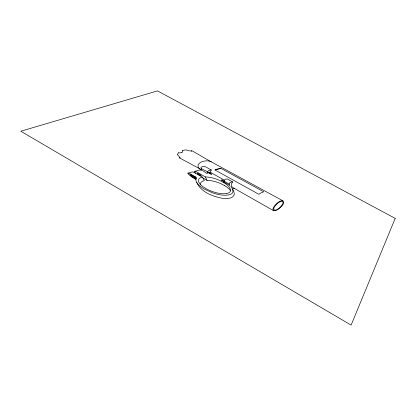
<?xml version="1.0" encoding="UTF-8"?>
<svg xmlns="http://www.w3.org/2000/svg" width="416" height="416" viewBox="0 0 416 416"><rect width="100%" height="100%" fill="white"/><g stroke="black" fill="none" stroke-linecap="round" stroke-linejoin="round"><path stroke-width="0.62" d="M226.314 193.606L228.301 193.05A14.882 6.308 23 0 0 230.365 191.09L230.381 189.29L229.086 186.961A13.842 5.871 23 0 0 225.67 183.825L225.191 183.492A15.506 6.594 23 0 0 223.293 182.286L219.658 180.419A19.053 8.143 23 0 0 213.678 178.246L213.07 178.079A20.488 8.772 23 0 0 207.834 177.086L205.332 176.94L198.307 172.879C196.966 171.517 192.457 170.581 195.66 173.181M177.679 154.341L177.622 154.887L179.8 157.3A7.691 3.125 20.9 0 1 179.852 157.383L179.993 157.659M223.293 182.286C224.468 180.981 224.297 178.584 227.443 179.031L232.596 181.906L232.497 182.317A16.214 6.64 22.9 0 1 232.367 182.484A32.906 13.572 25 0 0 231.66 183.534L231.228 185.635L232.362 187.273L273.494 210.642C276.219 211.307 278.699 208.915 280.602 207.256A89.601 36.312 22.2 0 0 281.684 206.071C286.468 201.438 281.965 198.791 278.008 202.561A90.095 36.92 29.3 0 0 274.472 206.045C273.64 207.23 272.1 209.368 273.494 210.642M191.641 151.039L191.261 151.076L191.485 150.66A3.869 1.513 21.6 0 1 193.076 151.377L211.297 161.871M215.056 170.014L215.368 169.832A33.093 13.546 24 0 1 217.121 169.068L220.886 168.381L263.739 191.771L260.676 193.06A58.495 24.149 27.2 0 0 258.882 194.319L215.056 170.014L220.886 168.381M181.912 152.448L180.518 152.859A5.127 2.028 21 0 1 178.521 152.766M234.296 188.396L232.539 189.15M224.115 181.121L222.004 179.93L221.374 180.144L224.11 181.693M200.502 184.512L200.59 183.149L201.323 182.021A15.725 6.76 23 0 1 203.013 181.012L204.365 180.653L202.519 177.154L193.773 172.26L192.488 171.917L187.855 173.16L188.386 174.148L190.403 175.911A20.935 8.679 22.3 0 0 192.592 177.455L195.91 179.457M200.143 169.926L201.906 170.378A9.126 3.801 22.1 0 1 203.861 171.371C208.957 175.474 206.773 172.078 208.4 170.659C208.411 170.82 212.092 169.109 211.099 170.581A25.626 10.483 23.6 0 0 210.158 172.188L208.894 172.515L209.248 173.274M206.892 173.087L208.239 172.702L211.156 174.356L211.801 174.164L208.894 172.515M194.558 171.382L201.115 169.671A3.983 1.633 22 0 0 201.406 168.646M187.98 173.092L190.164 173.805L195.421 176.826M202.519 177.154L200.262 177.861A15.668 6.677 22.9 0 0 198.864 179.098C197.725 180.95 199.134 183.03 200.403 184.402A14.55 6.193 22.8 0 0 204.542 187.767L207.028 189.212A19.115 8.081 22.8 0 0 226.242 193.549M199.924 168.849L180.237 158.319A3.832 1.544 21.3 0 1 179.39 157.789L180.003 157.68M202.966 178.006L207.095 180.409L209.529 180.534A19.718 8.512 23.1 0 1 214.63 181.485L215.223 181.646A18.372 7.914 23.1 0 1 221.057 183.773L224.609 185.609M191.261 151.076L189.379 150.779M179.832 157.94L179.421 157.804M188.864 150.66L187.044 150.166A11.237 4.316 21.4 0 1 186.243 149.911A22.152 8.861 22 0 0 182.494 150.509M232.596 181.906C231.384 182.088 228.764 182.499 229.336 184.142A2.59 1.076 23.4 0 1 229.356 184.475M283.088 200.892L211.172 161.803C208.484 160.467 205.239 160.612 202.446 161.554A31.892 12.984 23.3 0 0 199.3 163.348C196.586 165.246 198.401 168.995 201.224 169.588M211.292 170.014L204.573 166.27L201.672 166.873L200.918 167.586A2.257 0.92 22.2 0 0 200.99 167.84L201.38 168.641L207.88 172.011M223.803 182.005L229.31 185.084M224.276 180.092L210.122 172.167M224.146 181.21L229.336 184.142M200.429 175.006L201.24 175.926L200.346 175.734A3.24 1.352 22.2 0 1 200.091 175.609M229.726 185.541L229.518 185.338A1.331 0.551 23.6 0 1 229.382 185.198M230.771 186.618L230.854 186.711A15.09 6.396 23.1 0 1 232.773 189.727L233.038 191.147L232.492 192.78A18.881 8.003 22.9 0 1 230.584 194.319L228.582 194.953L225.363 195.255A22.745 9.599 22.8 0 1 212.898 192.967L204.506 189.207A18.751 7.961 22.8 0 1 200.418 186.43L197.933 184.132L196.544 182.166A15.491 6.604 22.7 0 1 196.394 178.194M195.79 178.23L194.605 177.065A11.887 5.117 21.6 0 0 192.275 175.458L189.868 174.465L191.37 176.14A13.244 5.538 22.1 0 0 192.452 176.914L194.818 178.256L195.837 178.339M196.721 182.473C200.938 191.828 211.448 195.915 220.808 197.985C226.387 199.722 238.498 198.385 232.773 189.727M205.332 176.94L207.095 180.409M222.004 179.93L222.295 180.664M200.106 175.594A5.954 2.475 22.2 0 1 197.595 173.836A2.792 1.165 22.1 0 1 197.486 173.737L197.418 173.342L198.853 173.935A6.042 2.548 22 0 1 199.508 174.34A7.488 3.162 22 0 1 200.429 175.006M182.562 150.514A6.817 2.688 21 0 1 181.839 152.386M177.668 154.336A21.2 8.512 21.9 0 1 178.526 152.76M195.463 176.805A2.142 0.91 22 0 1 196.456 178.22M230.506 190.512A13.572 5.808 23.2 0 0 226.97 187.164A15.127 6.49 23.1 0 0 224.609 185.609M191.968 175.521A2.059 0.868 21.9 0 1 191.558 175.053M191.984 175.521A6.635 2.792 22 0 0 194.61 177.32A1.986 0.842 22 0 0 195.218 177.596M273.66 208.879C273.931 211.494 277.425 209.508 278.595 208.572A70.704 28.803 22.9 0 0 282.1 204.948C285.574 199.992 279.022 201.068 277.061 203.783A84.916 34.824 29.2 0 0 275.434 205.447L274.238 207.168L273.66 208.879M395.2 218.374L351.114 325.109L20.8 131.222L157.487 90.891L395.2 218.374"/></g></svg>
